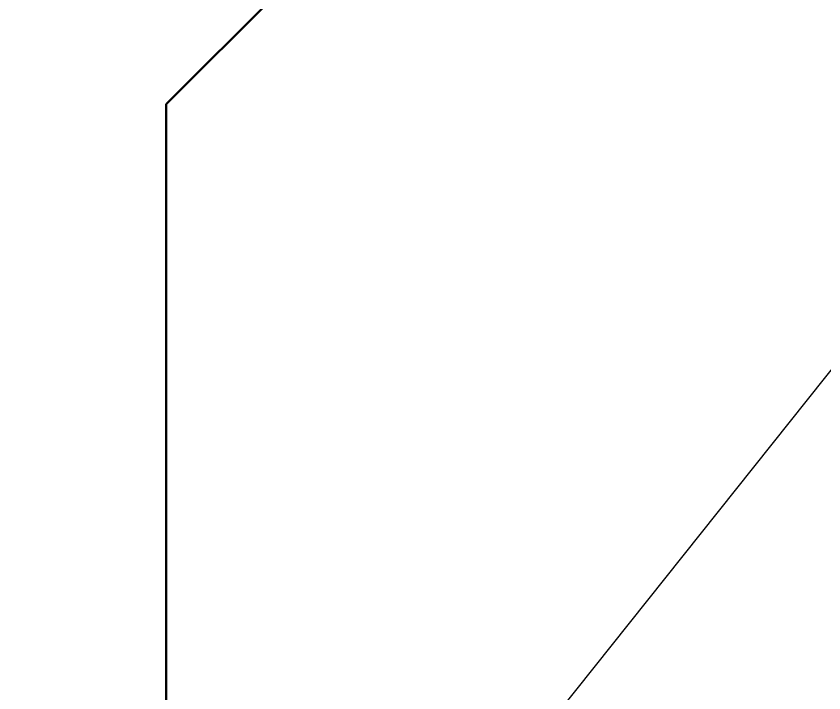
# Model space of a CAD drawing. Header units: millimetres. Extents: x -10178924 to 11692288, y -947381 to 58396.
# Drawn here: x -161255 to -159633, y -111284 to -109925 of the extents above; entities that cross this region are included whole.
import ezdxf
from ezdxf import colors
from ezdxf.entities.mleader import LeaderData, LeaderLine
from ezdxf.math import Vec2, Vec3

# ---------------------------------------------------------------- set-up
doc = ezdxf.new("R2010")
doc.units = ezdxf.units.MM
doc.layers.add('_надписи канализация', color=7, linetype='Continuous')
doc.layers.add('К1н', color=42, linetype='Continuous', lineweight=30)
doc.styles.add('ISOCPEUR', font='isocpeui.ttf', dxfattribs={"width": 0.9})

# ---------------------------------------------------------------- blocks, each defined once
blk = doc.blocks.new('_None')

msp = doc.modelspace()

# ---------------------------------------------------------------- linework, layer by layer
at = {"layer": 'К1н'}
msp.add_line((-160953.4, -110101.1), (-160007.8, -109155.5), dxfattribs=at)
msp.add_lwpolyline([(-160953.4, -110101.1), (-160953.4, -111517.2)], dxfattribs=at)

# ---------------------------------------------------------------- leaders
at = {"layer": '_надписи канализация', "lineweight": -2}
ml = msp.add_multileader_mtext('Standard', dxfattribs=at)
ml.set_content('\\A1;Приямок{\\Fisocp3|c204; }800{\\fArial|b0|i0|c204|p34;х}800х800(h)\\P{\\fArial|b0|i0|c204|p34;с\\Fisocp3|c204; }насосом дренажным {\\A0;\\H0.91667x;ГНОМ 10-10Г\\A1;\\H1.09091x; \\PN=1,1 кВт \\P (1 раб)\\Fisocp3|c204; \\fISOCPEUR|b0|i0|c204|p34;(закрыть рифленым железом)}', color=256, style='ISOCPEUR')
ml.set_leader_properties(lineweight=13)
ml.set_arrow_properties(name='NONE')
ml.build(insert=Vec2(0, 0))
ml.multileader.update_dxf_attribs({"text_left_attachment_type": 6, "text_right_attachment_type": 6, "dogleg_length": 100, "arrow_head_size": 300, "scale": 100})
ctx = ml.context
ctx.base_point, ctx.scale, ctx.char_height, ctx.arrow_head_size, ctx.landing_gap_size, ctx.plane_origin = Vec3(-159270.9, -110324.2), 100, 250, 300, 0.09, Vec3(-168114.1, -110205.8)
ctx.left_attachment, ctx.right_attachment, ctx.text_align_type = 6, 6, 1
notes = []
notes.append((ctx, [(0, (1, 1, 0), (-159370.9, -110324.2), (1, 0), 100, [(1, [(-160885.6, -112226.9)], 0, [])])]))
ctx.mtext.insert, ctx.mtext.width, ctx.mtext.alignment, ctx.mtext.flow_direction = Vec3(-156593.4, -109999.2), 5926.326, 2, 5
for ctx, leaders in notes:
    for number, flags, end, landing, length, lines in leaders:
        leader = LeaderData()
        leader.index, (leader.has_last_leader_line, leader.has_dogleg_vector, leader.attachment_direction) = number, flags
        leader.last_leader_point, leader.dogleg_vector, leader.dogleg_length = Vec3(end), Vec3(landing), length
        for number, points, colour, breaks in lines:
            line = LeaderLine()
            line.index, line.vertices, line.color, line.breaks = number, Vec3.list(points), colors.encode_raw_color(colour), breaks
            leader.lines.append(line)
        ctx.leaders.append(leader)

doc.saveas('drawing.dxf')
